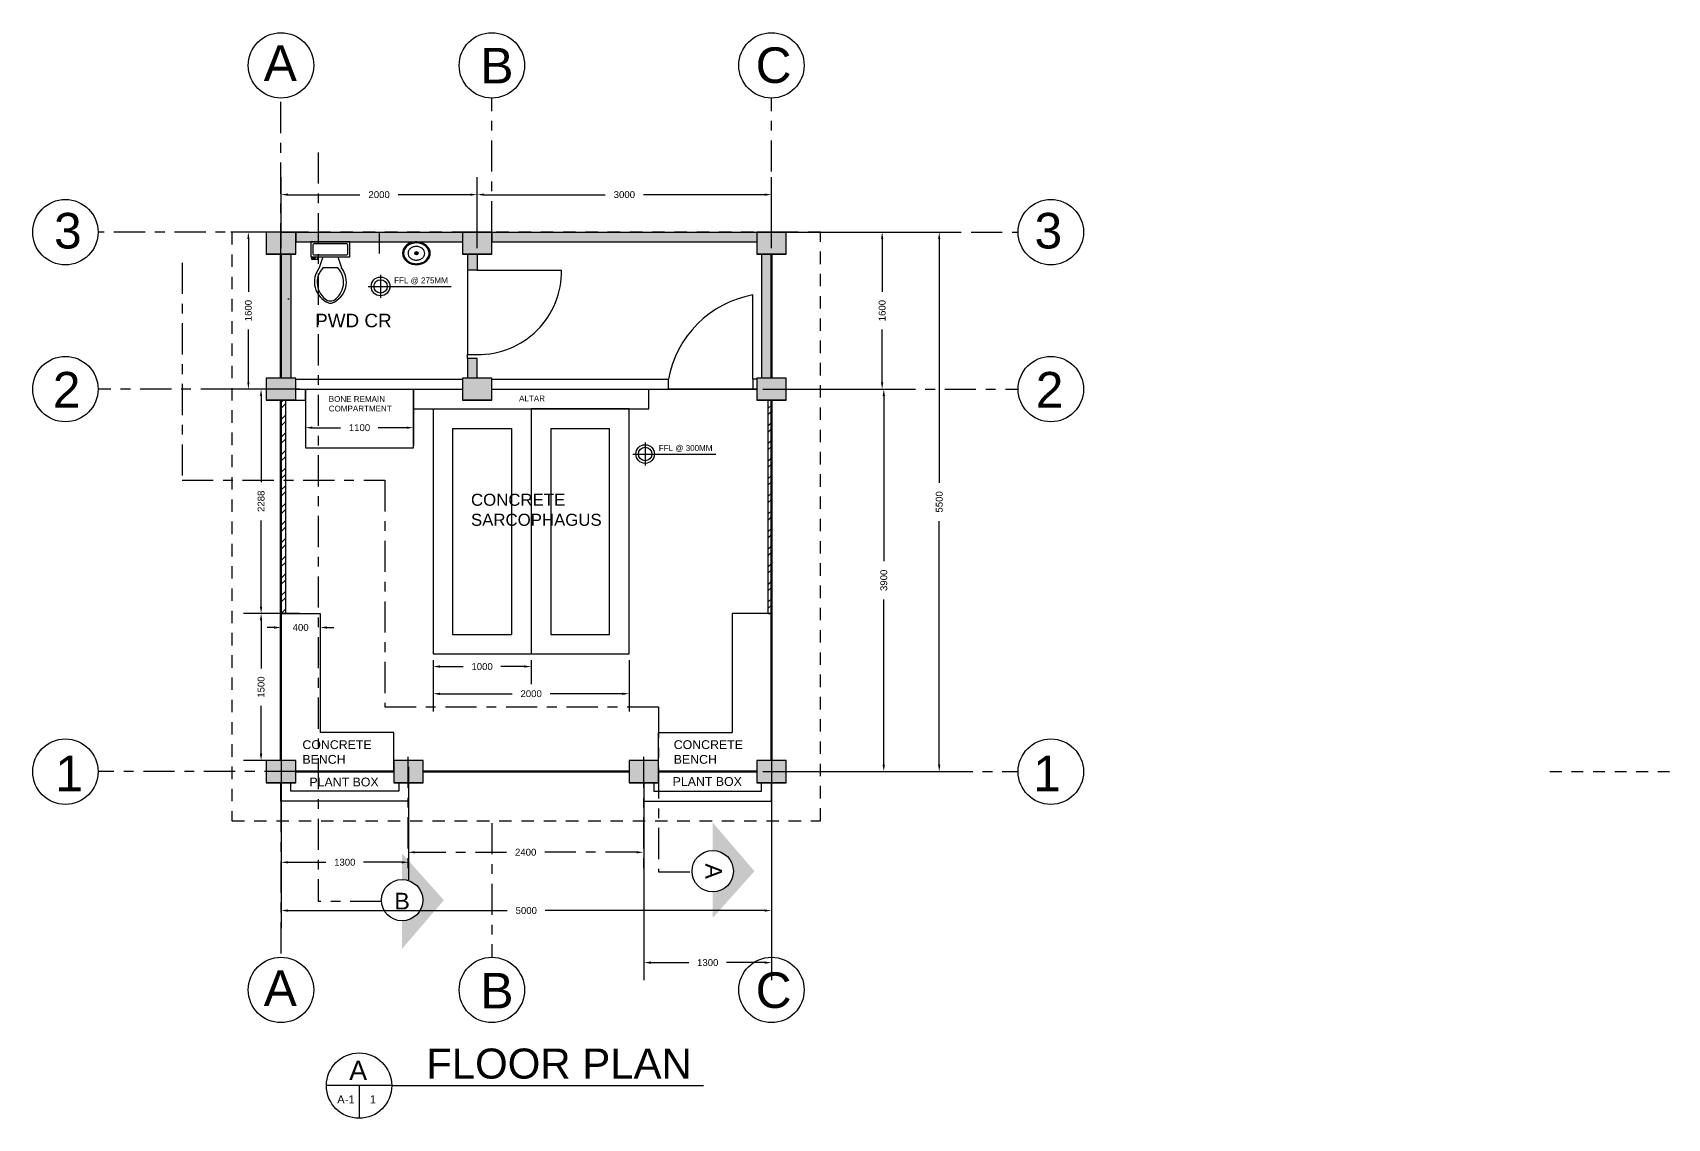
# Model space of a CAD drawing. Header units: metres. Extents: x 1997 to 2115, y 1081 to 1107.
# Drawn here: x 2069.04 to 2085.7, y 1080.81 to 1091.88 of the extents above; entities that cross this region are included whole.
import ezdxf

# ---------------------------------------------------------------- set-up
doc = ezdxf.new("R2010")
doc.units = ezdxf.units.M
for name, pattern in [('ACAD_ISO02W100', [15, 12, -3]), ('CENTER', [50.8, 31.75, -6.35, 6.35, -6.35]), ('DASHED', [19.05, 12.7, -6.35])]:
    doc.linetypes.add(name, pattern=pattern)
doc.styles.add('Annotative', font='arial.ttf')
doc.styles.get("Standard").update_dxf_attribs({"font": 'arial.ttf', "height": 20})
doc.dimstyles.get("Standard").update_dxf_attribs({"dimscale": 0, "dimtxt": 0.07, "dimasz": 0.07, "dimexe": 0.18, "dimexo": 0.0625, "dimgap": 0.09, "dimtad": 0, "dimdec": 0, "dimlfac": 1000, "dimrnd": 0.1, "dimzin": 0, "dimdsep": 46, "dimtxsty": 'Annotative', "dimcen": 0.09, "dimadec": 0, "dimazin": 0, "dimtfac": 1, "dimtdec": 0, "dimtix": 1, "dimtofl": 0, "dimtmove": 1, "dimatfit": 3, "dimfxl": 1, "dimtolj": 1, "dimtzin": 0, "dimarcsym": 0})
pattern_1 = [(45, (0, 0), (-0.089802561, 0.089802561), []), (45, (0, 0.0635), (-0.089802561, 0.089802561), [])]

# ---------------------------------------------------------------- blocks, each defined once
blk = doc.blocks.new('Toilet - top')
for p, q in [((-10, -8.5), (-8, -8.5)), ((-10, -9.5), (-10, -8.5)), ((-8, -8.5), (-8, -8)), ((-7, -8), (-7, -9.5)), ((-4, -8), (-6, -14)), ((4, -8), (6, -14)), ((9.5, -6), (9.5, -2)), ((-7, -9.5), (-10, -9.5)), ((4, -14), (-4, -14))]:
    blk.add_line(p, q)
blk.add_lwpolyline([(10.5, -8), (10.5, 0), (-10.5, 0), (-10.5, -8)], close=True)
for points in [[(-9.5, -2), (-9.5, -6)], [(8.5, -1), (-8.5, -1)], [(-8.5, -7), (8.5, -7)]]:
    blk.add_lwpolyline(points)
for centre, radius, start, end in [((-8.62, -1.88), 0.884, 81.8699, 188.1301), ((-8.62, -6.12), 0.884, 171.8699, 278.1301), ((8.62, -1.88), 0.884, 351.8699, 98.1301), ((8.62, -6.12), 0.884, 261.8699, 8.1301), ((3.52, -21.58), 12.17, 141.46911, 247.97143), ((4.2, -21.82), 11.33, 136.36773, 238.94682), ((-3.52, -21.58), 12.17, 292.02843, 38.53071), ((-4.2, -21.82), 11.33, 301.05301, 43.63209), ((0, -27.88), 4, 245.73182, 294.26817), ((0, -29), 4, 254.86053, 285.13947)]:
    blk.add_arc(centre, radius, start, end)
blk = doc.blocks.new('Sink - Oval top')
for p, q in [((-1, 0), (1, 0)), ((0, 1), (0, -1))]:
    blk.add_line(p, q)
at = {"linetype": 'Continuous'}
for points in [[(-12.2, 0.4, 0.117634), (-11.5, -3.4, 0.104469), (-8.9, -6.8, 0.090016), (-5.1, -9.1, 0.08192), (-0.3, -10, 0.08192), (4.5, -9.4, 0.090016), (8.4, -7.4, 0.104469), (11.2, -4.1, 0.117634), (12.2, -0.4, 0.117634), (11.5, 3.4, 0.104469), (8.9, 6.8, 0.090016), (5.1, 9.1, 0.08192), (0.3, 10, 0.08192), (-4.5, 9.4, 0.090016), (-8.4, 7.4, 0.104469), (-11.2, 4.1, 0.117634)], [(-11.3, 0.2, 0.118622), (-10.5, -3.3, 0.104678), (-8.1, -6.4, 0.089562), (-4.5, -8.4, 0.081185), (-0.1, -9.2, 0.081185), (4.3, -8.5, 0.089562), (7.9, -6.6, 0.104678), (10.4, -3.5, 0.118622), (11.3, -0.2, 0.118622), (10.5, 3.3, 0.104678), (8.1, 6.4, 0.089562), (4.5, 8.4, 0.081185), (0.1, 9.2, 0.081185), (-4.3, 8.5, 0.089562), (-7.9, 6.6, 0.104678), (-10.4, 3.5, 0.118622)], [(-7.4, 0.1, 0.118283), (-6.9, -2.2, 0.104607), (-5.3, -4.2, 0.089718), (-3, -5.5, 0.081436), (-0.1, -6, 0.081436), (2.8, -5.6, 0.089718), (5.2, -4.3, 0.104607), (6.9, -2.3, 0.118283), (7.4, -0.1, 0.118283), (6.9, 2.2, 0.104607), (5.3, 4.2, 0.089718), (3, 5.5, 0.081436), (0.1, 6, 0.081436), (-2.8, 5.6, 0.089718), (-5.2, 4.3, 0.104607), (-6.9, 2.3, 0.118283)]]:
    blk.add_lwpolyline(points, format="xyb", close=True, dxfattribs=at)
for radius in [1.5, 1]:
    blk.add_circle((0, 0), radius)
blk = doc.blocks.new('*D3')
at = {"color": 0, "linetype": 'Continuous', "lineweight": -2, "ltscale": 10, "transparency": 16777216}
for p, q in [((2071.568, 1089.684), (2071.568, 1090.409)), ((2073.568, 1089.684), (2073.568, 1090.409)), ((2071.638, 1090.229), (2072.373, 1090.229)), ((2073.498, 1090.229), (2072.763, 1090.229))]:
    blk.add_line(p, q, dxfattribs=at)
at = {"color": 0, "linetype": 'Continuous', "ltscale": 10, "transparency": 16777216}
for points in [[(2071.638, 1090.241), (2071.638, 1090.218), (2071.568, 1090.229)], [(2073.498, 1090.241), (2073.498, 1090.218), (2073.568, 1090.229)]]:
    blk.add_solid(points, dxfattribs=at)
at = {"layer": 'Defpoints', "color": 0, "linetype": 'Continuous', "ltscale": 10, "transparency": 16777216}
for p in [(2073.568, 1090.229), (2071.568, 1089.622), (2073.568, 1089.622)]:
    blk.add_point(p, dxfattribs=at)
at = {"color": 0, "linetype": 'Continuous', "ltscale": 10, "transparency": 16777216, "insert": (2072.568, 1090.229), "char_height": 0.07, "attachment_point": 5, "style": 'Annotative'}
blk.add_mtext('\\A1;2000', dxfattribs=at)
blk = doc.blocks.new('*D4')
at = {"color": 0, "linetype": 'Continuous', "lineweight": -2, "ltscale": 10, "transparency": 16777216}
for p, q in [((2073.568, 1089.684), (2073.568, 1090.409)), ((2076.568, 1089.684), (2076.568, 1090.409)), ((2073.638, 1090.229), (2074.873, 1090.229)), ((2076.498, 1090.229), (2075.262, 1090.229))]:
    blk.add_line(p, q, dxfattribs=at)
at = {"color": 0, "linetype": 'Continuous', "ltscale": 10, "transparency": 16777216}
for points in [[(2073.638, 1090.241), (2073.638, 1090.218), (2073.568, 1090.229)], [(2076.498, 1090.241), (2076.498, 1090.218), (2076.568, 1090.229)]]:
    blk.add_solid(points, dxfattribs=at)
at = {"layer": 'Defpoints', "color": 0, "linetype": 'Continuous', "ltscale": 10, "transparency": 16777216}
for p in [(2076.568, 1090.229), (2073.568, 1089.622), (2076.568, 1089.622)]:
    blk.add_point(p, dxfattribs=at)
at = {"color": 0, "linetype": 'Continuous', "ltscale": 10, "transparency": 16777216, "insert": (2075.068, 1090.229), "char_height": 0.07, "attachment_point": 5, "style": 'Annotative'}
blk.add_mtext('\\A1;3000', dxfattribs=at)
blk = doc.blocks.new('*D5')
at = {"color": 0, "linetype": 'Continuous', "lineweight": -2, "ltscale": 10, "transparency": 16777216}
for p, q in [((2071.818, 1088.072), (2071.818, 1087.673)), ((2072.918, 1088.072), (2072.918, 1087.673)), ((2071.888, 1087.853), (2072.176, 1087.853)), ((2072.848, 1087.853), (2072.559, 1087.853))]:
    blk.add_line(p, q, dxfattribs=at)
at = {"color": 0, "linetype": 'Continuous', "ltscale": 10, "transparency": 16777216}
for points in [[(2071.888, 1087.865), (2071.888, 1087.842), (2071.818, 1087.853)], [(2072.848, 1087.865), (2072.848, 1087.842), (2072.918, 1087.853)]]:
    blk.add_solid(points, dxfattribs=at)
at = {"layer": 'Defpoints', "color": 0, "linetype": 'Continuous', "ltscale": 10, "transparency": 16777216}
for p in [(2071.818, 1088.134), (2072.918, 1088.134), (2072.918, 1087.853)]:
    blk.add_point(p, dxfattribs=at)
at = {"color": 0, "linetype": 'Continuous', "ltscale": 10, "transparency": 16777216, "insert": (2072.368, 1087.853), "char_height": 0.07, "attachment_point": 5, "style": 'Annotative'}
blk.add_mtext('\\A1;1100', dxfattribs=at)
blk = doc.blocks.new('*D6')
at = {"color": 0, "linetype": 'Continuous', "lineweight": -2, "ltscale": 10, "transparency": 16777216}
for p, q in [((2073.118, 1085.484), (2073.118, 1085.238)), ((2074.118, 1085.484), (2074.118, 1085.238)), ((2073.188, 1085.418), (2073.426, 1085.418)), ((2074.048, 1085.418), (2073.809, 1085.418))]:
    blk.add_line(p, q, dxfattribs=at)
at = {"color": 0, "linetype": 'Continuous', "ltscale": 10, "transparency": 16777216}
for points in [[(2073.188, 1085.43), (2073.188, 1085.407), (2073.118, 1085.418)], [(2074.048, 1085.43), (2074.048, 1085.407), (2074.118, 1085.418)]]:
    blk.add_solid(points, dxfattribs=at)
at = {"layer": 'Defpoints', "color": 0, "linetype": 'Continuous', "ltscale": 10, "transparency": 16777216}
for p in [(2073.118, 1085.547), (2074.118, 1085.547), (2074.118, 1085.418)]:
    blk.add_point(p, dxfattribs=at)
at = {"color": 0, "linetype": 'Continuous', "ltscale": 10, "transparency": 16777216, "insert": (2073.618, 1085.418), "char_height": 0.07, "attachment_point": 5, "style": 'Annotative'}
blk.add_mtext('\\A1;1000', dxfattribs=at)
blk = doc.blocks.new('*D7')
at = {"color": 0, "linetype": 'Continuous', "lineweight": -2, "ltscale": 10, "transparency": 16777216}
for p, q in [((2073.118, 1085.484), (2073.118, 1084.961)), ((2075.118, 1085.484), (2075.118, 1084.961)), ((2073.188, 1085.141), (2073.923, 1085.141)), ((2075.048, 1085.141), (2074.313, 1085.141))]:
    blk.add_line(p, q, dxfattribs=at)
at = {"color": 0, "linetype": 'Continuous', "ltscale": 10, "transparency": 16777216}
for points in [[(2073.188, 1085.152), (2073.188, 1085.129), (2073.118, 1085.141)], [(2075.048, 1085.152), (2075.048, 1085.129), (2075.118, 1085.141)]]:
    blk.add_solid(points, dxfattribs=at)
at = {"layer": 'Defpoints', "color": 0, "linetype": 'Continuous', "ltscale": 10, "transparency": 16777216}
for p in [(2073.118, 1085.547), (2075.118, 1085.547), (2075.118, 1085.141)]:
    blk.add_point(p, dxfattribs=at)
at = {"color": 0, "linetype": 'Continuous', "ltscale": 10, "transparency": 16777216, "insert": (2074.118, 1085.141), "char_height": 0.07, "attachment_point": 5, "style": 'Annotative'}
blk.add_mtext('\\A1;2000', dxfattribs=at)
blk = doc.blocks.new('*D8')
at = {"color": 0, "linetype": 'Continuous', "lineweight": -2, "ltscale": 10, "transparency": 16777216}
for p, q in [((2071.498, 1085.816), (2071.428, 1085.816)), ((2071.568, 1085.897), (2071.568, 1085.636)), ((2071.968, 1085.897), (2071.968, 1085.636)), ((2072.038, 1085.816), (2072.108, 1085.816))]:
    blk.add_line(p, q, dxfattribs=at)
at = {"color": 0, "linetype": 'Continuous', "ltscale": 10, "transparency": 16777216}
for points in [[(2071.498, 1085.828), (2071.498, 1085.804), (2071.568, 1085.816)], [(2072.038, 1085.828), (2072.038, 1085.804), (2071.968, 1085.816)]]:
    blk.add_solid(points, dxfattribs=at)
at = {"layer": 'Defpoints', "color": 0, "linetype": 'Continuous', "ltscale": 10, "transparency": 16777216}
for p in [(2071.568, 1085.959), (2071.968, 1085.959), (2071.968, 1085.816)]:
    blk.add_point(p, dxfattribs=at)
at = {"color": 0, "linetype": 'Continuous', "ltscale": 10, "transparency": 16777216, "insert": (2071.768, 1085.816), "char_height": 0.07, "attachment_point": 5, "style": 'Annotative'}
blk.add_mtext('\\A1;400', dxfattribs=at)
blk = doc.blocks.new('*D9')
at = {"color": 0, "linetype": 'Continuous', "lineweight": -2, "ltscale": 10, "transparency": 16777216}
for p, q in [((2071.505, 1085.959), (2071.185, 1085.959)), ((2071.365, 1085.889), (2071.365, 1085.4)), ((2071.365, 1084.529), (2071.365, 1085.018)), ((2071.505, 1084.459), (2071.185, 1084.459))]:
    blk.add_line(p, q, dxfattribs=at)
at = {"color": 0, "linetype": 'Continuous', "ltscale": 10, "transparency": 16777216}
for points in [[(2071.353, 1085.889), (2071.376, 1085.889), (2071.365, 1085.959)], [(2071.353, 1084.529), (2071.376, 1084.529), (2071.365, 1084.459)]]:
    blk.add_solid(points, dxfattribs=at)
at = {"layer": 'Defpoints', "color": 0, "linetype": 'Continuous', "ltscale": 10, "transparency": 16777216}
for p in [(2071.568, 1085.959), (2071.365, 1084.459), (2071.568, 1084.459)]:
    blk.add_point(p, dxfattribs=at)
at = {"color": 0, "linetype": 'Continuous', "ltscale": 10, "transparency": 16777216, "insert": (2071.365, 1085.209), "char_height": 0.07, "attachment_point": 5, "rotation": 90, "style": 'Annotative'}
blk.add_mtext('\\A1;1500', dxfattribs=at)
blk = doc.blocks.new('*D10')
at = {"color": 0, "linetype": 'Continuous', "lineweight": -2, "ltscale": 10, "transparency": 16777216}
for p, q in [((2071.755, 1088.247), (2071.185, 1088.247)), ((2071.365, 1088.177), (2071.365, 1087.298)), ((2071.365, 1086.029), (2071.365, 1086.908)), ((2071.755, 1085.959), (2071.185, 1085.959))]:
    blk.add_line(p, q, dxfattribs=at)
at = {"color": 0, "linetype": 'Continuous', "ltscale": 10, "transparency": 16777216}
for points in [[(2071.353, 1088.177), (2071.376, 1088.177), (2071.365, 1088.247)], [(2071.353, 1086.029), (2071.376, 1086.029), (2071.365, 1085.959)]]:
    blk.add_solid(points, dxfattribs=at)
at = {"layer": 'Defpoints', "color": 0, "linetype": 'Continuous', "ltscale": 10, "transparency": 16777216}
for p in [(2071.818, 1088.247), (2071.365, 1085.959), (2071.818, 1085.959)]:
    blk.add_point(p, dxfattribs=at)
at = {"color": 0, "linetype": 'Continuous', "ltscale": 10, "transparency": 16777216, "insert": (2071.365, 1087.103), "char_height": 0.07, "attachment_point": 5, "rotation": 90, "style": 'Annotative'}
blk.add_mtext('\\A1;2288', dxfattribs=at)
blk = doc.blocks.new('*D11')
at = {"color": 0, "linetype": 'Continuous', "lineweight": -2, "ltscale": 10, "transparency": 16777216}
for p, q in [((2071.355, 1089.847), (2071.055, 1089.847)), ((2071.235, 1089.777), (2071.235, 1089.238)), ((2071.235, 1088.317), (2071.235, 1088.856)), ((2071.355, 1088.247), (2071.055, 1088.247))]:
    blk.add_line(p, q, dxfattribs=at)
at = {"color": 0, "linetype": 'Continuous', "ltscale": 10, "transparency": 16777216}
for points in [[(2071.224, 1089.777), (2071.247, 1089.777), (2071.235, 1089.847)], [(2071.224, 1088.317), (2071.247, 1088.317), (2071.235, 1088.247)]]:
    blk.add_solid(points, dxfattribs=at)
at = {"layer": 'Defpoints', "color": 0, "linetype": 'Continuous', "ltscale": 10, "transparency": 16777216}
for p in [(2071.418, 1089.847), (2071.235, 1088.247), (2071.418, 1088.247)]:
    blk.add_point(p, dxfattribs=at)
at = {"color": 0, "linetype": 'Continuous', "ltscale": 10, "transparency": 16777216, "insert": (2071.235, 1089.047), "char_height": 0.07, "attachment_point": 5, "rotation": 90, "style": 'Annotative'}
blk.add_mtext('\\A1;1600', dxfattribs=at)
blk = doc.blocks.new('*D12')
at = {"color": 0, "lineweight": -2, "ltscale": 0.01, "transparency": 16777216}
for p, q in [((2071.568, 1084.397), (2071.568, 1083.243)), ((2072.868, 1084.397), (2072.868, 1083.243)), ((2071.638, 1083.423), (2072.026, 1083.423)), ((2072.798, 1083.423), (2072.409, 1083.423))]:
    blk.add_line(p, q, dxfattribs=at)
at = {"color": 0, "ltscale": 0.01, "transparency": 16777216}
for points in [[(2071.638, 1083.434), (2071.638, 1083.411), (2071.568, 1083.423)], [(2072.798, 1083.434), (2072.798, 1083.411), (2072.868, 1083.423)]]:
    blk.add_solid(points, dxfattribs=at)
at = {"layer": 'Defpoints', "color": 0, "ltscale": 0.01, "transparency": 16777216}
for p in [(2071.568, 1084.459), (2072.868, 1084.459), (2072.868, 1083.423)]:
    blk.add_point(p, dxfattribs=at)
at = {"color": 0, "ltscale": 0.01, "transparency": 16777216, "insert": (2072.218, 1083.423), "char_height": 0.07, "attachment_point": 5, "style": 'Annotative'}
blk.add_mtext('\\A1;1300', dxfattribs=at)
blk = doc.blocks.new('*D13')
at = {"color": 0, "linetype": 'CENTER', "lineweight": -2, "ltscale": 0.01, "transparency": 16777216}
for p, q in [((2072.862, 1084.499), (2072.862, 1083.345)), ((2075.262, 1084.499), (2075.262, 1083.345)), ((2072.932, 1083.525), (2073.867, 1083.525)), ((2075.192, 1083.525), (2074.257, 1083.525))]:
    blk.add_line(p, q, dxfattribs=at)
at = {"color": 0, "linetype": 'CENTER', "ltscale": 0.01, "transparency": 16777216}
for points in [[(2072.932, 1083.536), (2072.932, 1083.513), (2072.862, 1083.525)], [(2075.192, 1083.536), (2075.192, 1083.513), (2075.262, 1083.525)]]:
    blk.add_solid(points, dxfattribs=at)
at = {"layer": 'Defpoints', "color": 0, "linetype": 'CENTER', "ltscale": 0.01, "transparency": 16777216}
for p in [(2072.862, 1084.561), (2075.262, 1084.561), (2075.262, 1083.525)]:
    blk.add_point(p, dxfattribs=at)
at = {"color": 0, "linetype": 'CENTER', "ltscale": 0.01, "transparency": 16777216, "insert": (2074.062, 1083.525), "char_height": 0.07, "attachment_point": 5, "style": 'Annotative'}
blk.add_mtext('\\A1;2400', dxfattribs=at)
blk = doc.blocks.new('*D14')
at = {"color": 0, "lineweight": -2, "ltscale": 0.01, "transparency": 16777216}
for p, q in [((2075.268, 1084.172), (2075.268, 1082.22)), ((2076.568, 1084.172), (2076.568, 1082.22)), ((2075.338, 1082.4), (2075.726, 1082.4)), ((2076.498, 1082.4), (2076.109, 1082.4))]:
    blk.add_line(p, q, dxfattribs=at)
at = {"color": 0, "ltscale": 0.01, "transparency": 16777216}
for points in [[(2075.338, 1082.412), (2075.338, 1082.388), (2075.268, 1082.4)], [(2076.498, 1082.412), (2076.498, 1082.388), (2076.568, 1082.4)]]:
    blk.add_solid(points, dxfattribs=at)
at = {"layer": 'Defpoints', "color": 0, "ltscale": 0.01, "transparency": 16777216}
for p in [(2075.268, 1084.234), (2076.568, 1084.234), (2076.568, 1082.4)]:
    blk.add_point(p, dxfattribs=at)
at = {"color": 0, "ltscale": 0.01, "transparency": 16777216, "insert": (2075.918, 1082.4), "char_height": 0.07, "attachment_point": 5, "style": 'Annotative'}
blk.add_mtext('\\A1;1300', dxfattribs=at)
blk = doc.blocks.new('*D15')
at = {"color": 0, "lineweight": -2, "ltscale": 0.01, "transparency": 16777216}
for p, q in [((2071.568, 1085.195), (2071.568, 1082.751)), ((2076.568, 1085.195), (2076.568, 1082.751)), ((2071.638, 1082.931), (2073.873, 1082.931)), ((2076.498, 1082.931), (2074.262, 1082.931))]:
    blk.add_line(p, q, dxfattribs=at)
at = {"color": 0, "ltscale": 0.01, "transparency": 16777216}
for points in [[(2071.638, 1082.942), (2071.638, 1082.919), (2071.568, 1082.931)], [(2076.498, 1082.942), (2076.498, 1082.919), (2076.568, 1082.931)]]:
    blk.add_solid(points, dxfattribs=at)
at = {"layer": 'Defpoints', "color": 0, "ltscale": 0.01, "transparency": 16777216}
for p in [(2071.568, 1085.257), (2076.568, 1085.257), (2076.568, 1082.931)]:
    blk.add_point(p, dxfattribs=at)
at = {"color": 0, "ltscale": 0.01, "transparency": 16777216, "insert": (2074.068, 1082.931), "char_height": 0.07, "attachment_point": 5, "style": 'Annotative'}
blk.add_mtext('\\A1;5000', dxfattribs=at)
blk = doc.blocks.new('*D16')
at = {"color": 0, "lineweight": -2, "ltscale": 0.01, "transparency": 16777216}
for p, q in [((2076.63, 1089.847), (2077.876, 1089.847)), ((2077.696, 1089.777), (2077.696, 1089.238)), ((2077.696, 1088.317), (2077.696, 1088.856)), ((2076.63, 1088.247), (2077.876, 1088.247))]:
    blk.add_line(p, q, dxfattribs=at)
at = {"color": 0, "ltscale": 0.01, "transparency": 16777216}
for points in [[(2077.684, 1089.777), (2077.708, 1089.777), (2077.696, 1089.847)], [(2077.684, 1088.317), (2077.708, 1088.317), (2077.696, 1088.247)]]:
    blk.add_solid(points, dxfattribs=at)
at = {"layer": 'Defpoints', "color": 0, "ltscale": 0.01, "transparency": 16777216}
for p in [(2076.568, 1089.847), (2076.568, 1088.247), (2077.696, 1088.247)]:
    blk.add_point(p, dxfattribs=at)
at = {"color": 0, "ltscale": 0.01, "transparency": 16777216, "insert": (2077.696, 1089.047), "char_height": 0.07, "attachment_point": 5, "rotation": 90, "style": 'Annotative'}
blk.add_mtext('\\A1;1600', dxfattribs=at)
blk = doc.blocks.new('*D17')
at = {"color": 0, "lineweight": -2, "ltscale": 0.01, "transparency": 16777216}
for p, q in [((2076.48, 1088.247), (2077.893, 1088.247)), ((2077.713, 1088.177), (2077.713, 1086.491)), ((2077.713, 1084.417), (2077.713, 1086.102)), ((2076.48, 1084.347), (2077.893, 1084.347))]:
    blk.add_line(p, q, dxfattribs=at)
at = {"color": 0, "ltscale": 0.01, "transparency": 16777216}
for points in [[(2077.701, 1088.177), (2077.724, 1088.177), (2077.713, 1088.247)], [(2077.701, 1084.417), (2077.724, 1084.417), (2077.713, 1084.347)]]:
    blk.add_solid(points, dxfattribs=at)
at = {"layer": 'Defpoints', "color": 0, "ltscale": 0.01, "transparency": 16777216}
for p in [(2076.418, 1088.247), (2076.418, 1084.347), (2077.713, 1084.347)]:
    blk.add_point(p, dxfattribs=at)
at = {"color": 0, "ltscale": 0.01, "transparency": 16777216, "insert": (2077.713, 1086.297), "char_height": 0.07, "attachment_point": 5, "rotation": 90, "style": 'Annotative'}
blk.add_mtext('\\A1;3900', dxfattribs=at)
blk = doc.blocks.new('*D18')
at = {"color": 0, "lineweight": -2, "ltscale": 0.01, "transparency": 16777216}
for p, q in [((2076.48, 1089.847), (2078.458, 1089.847)), ((2078.278, 1089.777), (2078.278, 1087.291)), ((2078.278, 1084.417), (2078.278, 1086.902)), ((2076.48, 1084.347), (2078.458, 1084.347))]:
    blk.add_line(p, q, dxfattribs=at)
at = {"color": 0, "ltscale": 0.01, "transparency": 16777216}
for points in [[(2078.266, 1089.777), (2078.289, 1089.777), (2078.278, 1089.847)], [(2078.266, 1084.417), (2078.289, 1084.417), (2078.278, 1084.347)]]:
    blk.add_solid(points, dxfattribs=at)
at = {"layer": 'Defpoints', "color": 0, "ltscale": 0.01, "transparency": 16777216}
for p in [(2076.418, 1089.847), (2076.418, 1084.347), (2078.278, 1084.347)]:
    blk.add_point(p, dxfattribs=at)
at = {"color": 0, "ltscale": 0.01, "transparency": 16777216, "insert": (2078.278, 1087.097), "char_height": 0.07, "attachment_point": 5, "rotation": 90, "style": 'Annotative'}
blk.add_mtext('\\A1;5500', dxfattribs=at)

msp = doc.modelspace()

# ---------------------------------------------------------------- hatches: boundary and pattern name
at = {"linetype": 'Continuous', "ltscale": 10}
h = msp.add_hatch(color=256, dxfattribs=at)
h.dxf.hatch_style = 1
h.paths.add_polyline_path([(2071.7176, 1089.8467), (2071.4176, 1089.8467), (2071.4176, 1089.6217), (2071.5676, 1089.6217), (2071.6676, 1089.6225), (2071.6676, 1089.6217), (2071.7176, 1089.6217)])
h.paths.add_polyline_path([(2073.7176, 1089.8467), (2073.5676, 1089.8467), (2073.4176, 1089.8467), (2073.4176, 1089.6217), (2073.7176, 1089.6217)])
h.paths.add_polyline_path([(2076.7176, 1089.8467), (2076.4176, 1089.8467), (2076.4176, 1089.6217), (2076.7176, 1089.6217)])
h.paths.add_polyline_path([(2076.7176, 1088.3592), (2076.4176, 1088.3592), (2076.4176, 1088.1342), (2076.7176, 1088.1342)])
h.paths.add_polyline_path([(2073.7176, 1088.3592), (2073.4176, 1088.3592), (2073.4176, 1088.1342), (2073.7176, 1088.1342)])
h.paths.add_polyline_path([(2071.7176, 1088.3592), (2071.4176, 1088.3592), (2071.4176, 1088.1342), (2071.7176, 1088.1342)])
h.paths.add_polyline_path([(2071.7176, 1084.4592), (2071.4176, 1084.4592), (2071.4176, 1084.2342), (2071.7176, 1084.2342)])
h.paths.add_polyline_path([(2073.0176, 1084.4592), (2072.7176, 1084.4592), (2072.7176, 1084.3467), (2072.7176, 1084.2342), (2073.0176, 1084.2342)])
h.paths.add_polyline_path([(2075.4176, 1084.4592), (2075.1176, 1084.4592), (2075.1176, 1084.2342), (2075.4176, 1084.2342)])
h.paths.add_polyline_path([(2076.7176, 1084.4592), (2076.4176, 1084.4592), (2076.4176, 1084.2342), (2076.7176, 1084.2342)])
at = {"linetype": 'Continuous', "ltscale": 10, "true_color": 0xffffff}
h = msp.add_hatch(dxfattribs=at)
h.set_pattern_fill('AR-CONC', scale=0.00076)
h.paths.add_polyline_path([(2073.4176, 1089.8467), (2071.7176, 1089.8467), (2071.7176, 1089.7467), (2073.4176, 1089.7467)])
h.paths.add_polyline_path([(2076.4176, 1089.8467), (2073.7176, 1089.8467), (2073.7176, 1089.7467), (2076.4176, 1089.7467)])
at = {"linetype": 'Continuous', "ltscale": 10, "true_color": 0x000000}
h = msp.add_hatch(dxfattribs=at)
h.set_pattern_fill('AR-CONC', color=18, scale=0.008)
h.paths.add_polyline_path([(2071.6676, 1089.6217), (2071.5676, 1089.6217), (2071.5676, 1088.3592), (2071.6676, 1088.3592)])
at = {"linetype": 'Continuous', "ltscale": 10, "true_color": 0xffffff}
h = msp.add_hatch(dxfattribs=at)
h.set_pattern_fill('AR-CONC', scale=0.00076)
h.paths.add_polyline_path([(2071.6676, 1089.6217), (2071.5676, 1089.6217), (2071.5676, 1088.3592), (2071.6676, 1088.3592)])
h.paths.add_polyline_path([(2073.5676, 1089.6217), (2073.4676, 1089.6217), (2073.4676, 1089.4592), (2073.5676, 1089.4592)])
h.paths.add_polyline_path([(2073.5676, 1088.5592), (2073.4676, 1088.5592), (2073.4676, 1088.3592), (2073.5676, 1088.3592)])
h.paths.add_polyline_path([(2076.5676, 1089.6217), (2076.4676, 1089.6217), (2076.4676, 1088.3592), (2076.5676, 1088.3592)])
h = msp.add_hatch(dxfattribs=at)
h.set_pattern_fill('STEEL', scale=0.04)
h.set_pattern_definition(pattern_1)
h.paths.add_polyline_path([(2071.6136, 1088.1342), (2071.5676, 1088.1342), (2071.5676, 1085.9592), (2071.6136, 1085.9592)])
h = msp.add_hatch(dxfattribs=at)
h.set_pattern_fill('STEEL', scale=0.04)
h.set_pattern_definition(pattern_1)
h.paths.add_polyline_path([(2076.5676, 1088.1342), (2076.5319, 1088.1342), (2076.5319, 1085.9592), (2076.5676, 1085.9592)])
at = {"linetype": 'CENTER', "ltscale": 0.01}
h = msp.add_hatch(color=256, dxfattribs=at)
h.dxf.hatch_style = 1
h.paths.add_polyline_path([(2076.3941, 1083.332), (2076.0693, 1083.7105), (2076.0693, 1083.5172, -0.5943125), (2076.0693, 1083.1468), (2076.0693, 1082.9684)])
h.paths.add_polyline_path([(2076.0693, 1083.5172), (2076.0693, 1083.7105), (2075.9686, 1083.828), (2075.9686, 1083.5429, -0.1252342)])
h.paths.add_polyline_path([(2076.0693, 1082.9684), (2076.0693, 1083.1468, -0.1252342), (2075.9686, 1083.1212), (2075.9686, 1082.8556)])
h = msp.add_hatch(color=256, dxfattribs=at)
h.dxf.hatch_style = 1
h.paths.add_polyline_path([(2073.2279, 1083.0367), (2072.9031, 1082.6582), (2072.9031, 1082.8515, 0.5943125), (2072.9031, 1083.2219), (2072.9031, 1083.4003)])
h.paths.add_polyline_path([(2072.9031, 1082.8515), (2072.9031, 1082.6582), (2072.8023, 1082.5408), (2072.8023, 1082.8259, 0.1252342)])
h.paths.add_polyline_path([(2072.9031, 1083.4003), (2072.9031, 1083.2219, 0.1252342), (2072.8023, 1083.2476), (2072.8023, 1083.5131)])

# ---------------------------------------------------------------- linework, layer by layer
for p, q in [((2071.5676, 1089.6217), (2071.5676, 1091.2138)), ((2073.7176, 1089.8467), (2073.7176, 1091.2138)), ((2076.5676, 1089.8467), (2076.5676, 1091.2138)), ((2071.9455, 1090.6591), (2071.9455, 1083.0238)), ((2071.4176, 1089.8467), (2069.7031, 1089.8467)), ((2077.3676, 1089.8467), (2079.0821, 1089.8467)), ((2070.5591, 1089.5351), (2070.5591, 1087.3181)), ((2071.0676, 1088.2467), (2069.7031, 1088.2467)), ((2077.7176, 1088.2467), (2079.0821, 1088.2467)), ((2070.5591, 1087.3181), (2072.6266, 1087.3181)), ((2072.6266, 1087.3181), (2072.6266, 1085.0078)), ((2072.6266, 1085.0078), (2075.4176, 1085.0078)), ((2075.4176, 1085.0078), (2075.4176, 1083.3266)), ((2071.7176, 1084.3467), (2069.7031, 1084.3467)), ((2077.0676, 1084.3467), (2079.0821, 1084.3467)), ((2071.5676, 1084.0467), (2071.5676, 1082.4546)), ((2073.7176, 1083.8217), (2073.7176, 1082.4546)), ((2076.5676, 1083.8217), (2076.5676, 1082.4546)), ((2075.4176, 1083.3266), (2075.7348, 1083.3266)), ((2072.5919, 1083.0238), (2071.9455, 1083.0238))]:
    msp.add_line(p, q, dxfattribs=at)
at = {"linetype": 'DASHED', "ltscale": 0.01, "transparency": 33554687}
for p, q in [((2071.0676, 1089.8467), (2071.0676, 1083.8467)), ((2077.0676, 1089.8467), (2071.0676, 1089.8467)), ((2077.0676, 1083.8467), (2077.0676, 1089.8467)), ((2071.0676, 1083.8467), (2077.0676, 1083.8467))]:
    msp.add_line(p, q, dxfattribs=at)
at = {"linetype": 'Continuous', "ltscale": 10}
for p, q in [((2071.4176, 1089.8467), (2071.4176, 1089.6217)), ((2071.7176, 1089.8467), (2071.4176, 1089.8467)), ((2071.5676, 1089.8467), (2073.5676, 1089.8467)), ((2071.5676, 1089.8467), (2072.5676, 1089.8467)), ((2071.7176, 1089.6217), (2071.7176, 1089.8467)), ((2071.7176, 1089.8467), (2071.7176, 1089.7467)), ((2072.5676, 1089.8467), (2072.5676, 1089.6291)), ((2073.4176, 1089.8467), (2073.4176, 1089.6217)), ((2073.7176, 1089.8467), (2073.4176, 1089.8467)), ((2073.5676, 1089.8467), (2076.5676, 1089.8467)), ((2073.7176, 1089.6217), (2073.7176, 1089.8467)), ((2073.7176, 1089.8467), (2073.7176, 1089.7467)), ((2076.4176, 1089.8467), (2076.4176, 1089.6217)), ((2076.7176, 1089.8467), (2076.4176, 1089.8467)), ((2076.7176, 1089.6217), (2076.7176, 1089.8467)), ((2071.4176, 1089.6217), (2071.7176, 1089.6217)), ((2071.7176, 1089.6217), (2071.4176, 1089.6217)), ((2071.5676, 1089.6217), (2071.6676, 1089.6225)), ((2071.5676, 1089.6217), (2071.5676, 1088.3592)), ((2071.6676, 1089.6225), (2071.6676, 1088.3592)), ((2071.7176, 1089.7467), (2073.4176, 1089.7467)), ((2073.4176, 1089.6217), (2073.7176, 1089.6217)), ((2073.7176, 1089.6217), (2073.4176, 1089.6217)), ((2073.5676, 1089.6217), (2073.4676, 1089.6217)), ((2073.4676, 1089.6217), (2073.4676, 1089.4592)), ((2073.5676, 1089.6217), (2073.5676, 1089.4592)), ((2073.7176, 1089.7467), (2076.4176, 1089.7467)), ((2076.4176, 1089.6217), (2076.7176, 1089.6217)), ((2076.7176, 1089.6217), (2076.4176, 1089.6217)), ((2076.5676, 1089.6217), (2076.4676, 1089.6217)), ((2076.4676, 1089.6217), (2076.4676, 1088.3592)), ((2073.5676, 1089.4592), (2073.4676, 1089.4592)), ((2073.4676, 1089.4592), (2073.4676, 1088.5992)), ((2073.5676, 1089.4592), (2074.4276, 1089.4592)), ((2076.3776, 1088.3467), (2076.3776, 1089.2067)), ((2073.4676, 1088.5592), (2073.4676, 1088.5992)), ((2073.4676, 1088.5992), (2073.5676, 1088.5992)), ((2073.5676, 1088.5592), (2073.4676, 1088.5592)), ((2073.4676, 1088.5592), (2073.4676, 1088.3592)), ((2073.5676, 1088.3592), (2073.5676, 1088.5592)), ((2071.4176, 1088.3592), (2071.4176, 1088.1342)), ((2071.7176, 1088.3592), (2071.4176, 1088.3592)), ((2071.7176, 1088.1342), (2071.7176, 1088.3592)), ((2071.7176, 1088.2467), (2071.7176, 1088.3467)), ((2071.7176, 1088.3467), (2073.4176, 1088.3467)), ((2073.4176, 1088.3592), (2073.4176, 1088.1342)), ((2073.7176, 1088.3592), (2073.4176, 1088.3592)), ((2073.7176, 1088.1342), (2073.7176, 1088.3592)), ((2073.7176, 1088.2467), (2073.7176, 1088.3467)), ((2073.7176, 1088.3467), (2075.5176, 1088.3467)), ((2075.5176, 1088.2467), (2075.5176, 1088.3467)), ((2076.4176, 1088.3467), (2076.3776, 1088.3467)), ((2076.3776, 1088.3467), (2076.3776, 1088.2467)), ((2076.4176, 1088.3592), (2076.4176, 1088.1342)), ((2076.7176, 1088.3592), (2076.4176, 1088.3592)), ((2076.7176, 1088.1342), (2076.7176, 1088.3592)), ((2071.4176, 1088.1342), (2071.7176, 1088.1342)), ((2071.7176, 1088.1342), (2071.4176, 1088.1342)), ((2071.5676, 1088.1342), (2071.8176, 1088.1342)), ((2071.5676, 1088.1342), (2071.6136, 1088.1342)), ((2071.6136, 1088.1342), (2071.6136, 1085.9592)), ((2071.7176, 1088.2467), (2072.1807, 1088.2467)), ((2071.8176, 1088.1342), (2071.8176, 1088.2467)), ((2071.8176, 1088.2467), (2071.8176, 1087.6467)), ((2072.1807, 1088.2467), (2073.4176, 1088.2467)), ((2072.9176, 1087.6467), (2072.9176, 1088.2467)), ((2072.9176, 1088.2467), (2072.9176, 1088.0467)), ((2073.4176, 1088.1342), (2073.7176, 1088.1342)), ((2073.7176, 1088.1342), (2073.4176, 1088.1342)), ((2073.7176, 1088.2467), (2076.4176, 1088.2467)), ((2075.3176, 1088.0467), (2075.3176, 1088.2467)), ((2076.4176, 1088.2467), (2075.5176, 1088.2467)), ((2076.4176, 1088.1342), (2076.7176, 1088.1342)), ((2076.7176, 1088.1342), (2076.4176, 1088.1342)), ((2076.5676, 1088.1342), (2076.5319, 1088.1342)), ((2076.5319, 1088.1342), (2076.5319, 1085.9592)), ((2076.5676, 1088.1342), (2076.5319, 1088.1342)), ((2072.9176, 1088.0467), (2075.3176, 1088.0467)), ((2072.9176, 1088.0467), (2073.1176, 1088.0467)), ((2073.1176, 1088.0467), (2073.1176, 1085.5467)), ((2075.1176, 1088.0467), (2074.1176, 1088.0467)), ((2074.1176, 1088.0467), (2074.1176, 1085.5467)), ((2075.1176, 1085.5467), (2075.1176, 1088.0467)), ((2073.3176, 1087.8467), (2073.3176, 1085.7467)), ((2073.3176, 1087.8467), (2073.9176, 1087.8467)), ((2073.9176, 1087.8467), (2073.9176, 1085.7467)), ((2074.3176, 1087.8467), (2074.3176, 1085.7467)), ((2074.3176, 1087.8467), (2074.9176, 1087.8467)), ((2074.9176, 1085.7467), (2074.9176, 1087.8467)), ((2071.8176, 1087.6467), (2072.9176, 1087.6467)), ((2071.5676, 1084.4592), (2071.5676, 1085.9592)), ((2071.5676, 1085.9592), (2071.9676, 1085.9592)), ((2071.6136, 1085.9592), (2071.5676, 1085.9592)), ((2071.9676, 1085.9592), (2071.9676, 1084.7467)), ((2076.5676, 1085.9592), (2076.1676, 1085.9592)), ((2076.1676, 1085.9592), (2076.1676, 1084.7467)), ((2076.5319, 1085.9592), (2076.5676, 1085.9592)), ((2076.5676, 1084.4592), (2076.5676, 1085.9592)), ((2073.3176, 1085.7467), (2073.9176, 1085.7467)), ((2074.3176, 1085.7467), (2074.9176, 1085.7467)), ((2073.1176, 1085.5467), (2075.1176, 1085.5467)), ((2072.7176, 1084.7467), (2071.9676, 1084.7467)), ((2072.7176, 1084.3467), (2072.7176, 1084.7467)), ((2075.4176, 1084.3467), (2075.4176, 1084.7467)), ((2075.4176, 1084.7467), (2076.1676, 1084.7467)), ((2071.4176, 1084.4592), (2071.4176, 1084.2342)), ((2071.7176, 1084.4592), (2071.4176, 1084.4592)), ((2071.7176, 1084.2342), (2071.7176, 1084.4592)), ((2072.7176, 1084.4592), (2072.7176, 1084.2342)), ((2073.0176, 1084.4592), (2072.7176, 1084.4592)), ((2073.0176, 1084.2342), (2073.0176, 1084.4592)), ((2075.1176, 1084.4592), (2075.1176, 1084.2342)), ((2075.4176, 1084.4592), (2075.1176, 1084.4592)), ((2075.4176, 1084.2342), (2075.4176, 1084.4592)), ((2076.4176, 1084.4592), (2076.4176, 1084.2342)), ((2076.7176, 1084.4592), (2076.4176, 1084.4592)), ((2076.7176, 1084.2342), (2076.7176, 1084.4592)), ((2071.7176, 1084.3467), (2072.7176, 1084.3467)), ((2071.4176, 1084.2342), (2071.7176, 1084.2342)), ((2071.7176, 1084.2342), (2071.4176, 1084.2342)), ((2071.5676, 1084.0467), (2071.5676, 1084.2342)), ((2071.5676, 1084.2342), (2071.6676, 1084.2342)), ((2071.6676, 1084.1467), (2071.6676, 1084.2342)), ((2072.7676, 1084.1467), (2071.6676, 1084.1467)), ((2072.7176, 1084.2342), (2073.0176, 1084.2342)), ((2073.0176, 1084.2342), (2072.7176, 1084.2342)), ((2072.7676, 1084.2342), (2072.7676, 1084.1467)), ((2072.8676, 1084.2342), (2072.8676, 1084.0467)), ((2075.1176, 1084.2342), (2075.4176, 1084.2342)), ((2075.4176, 1084.2342), (2075.1176, 1084.2342)), ((2075.2676, 1084.2342), (2075.2676, 1084.0467)), ((2075.3676, 1084.2342), (2075.3676, 1084.1467)), ((2075.3676, 1084.1467), (2076.4676, 1084.1467)), ((2076.4176, 1084.2342), (2076.7176, 1084.2342)), ((2076.7176, 1084.2342), (2076.4176, 1084.2342)), ((2076.4676, 1084.1467), (2076.4676, 1084.2342)), ((2076.5676, 1084.0467), (2076.5676, 1084.2342)), ((2072.8676, 1084.0467), (2071.5676, 1084.0467)), ((2075.2676, 1084.0467), (2076.5676, 1084.0467))]:
    msp.add_line(p, q, dxfattribs=at)
at = {"lineweight": 50, "ltscale": 0.01, "transparency": 33554687}
for p, q in [((2071.5676, 1089.6217), (2071.5676, 1088.3592)), ((2076.5676, 1088.3592), (2076.5676, 1089.6217)), ((2071.5676, 1088.1342), (2071.5676, 1084.4592)), ((2076.5676, 1084.4592), (2076.5676, 1088.1342)), ((2071.7176, 1084.3467), (2072.7176, 1084.3467)), ((2073.0176, 1084.3467), (2075.1176, 1084.3467)), ((2075.4176, 1084.3467), (2076.4176, 1084.3467))]:
    msp.add_line(p, q, dxfattribs=at)
at = {"ltscale": 0.01}
for p, q in [((2072.4554, 1089.2938), (2073.3038, 1089.2938)), ((2072.5823, 1089.4102), (2072.5823, 1089.1778)), ((2075.2802, 1087.7014), (2075.2802, 1087.469)), ((2075.1532, 1087.585), (2076.0017, 1087.585)), ((2072.6972, 1081.146), (2072.0307, 1081.146)), ((2072.3639, 1081.146), (2072.3639, 1080.8127)), ((2072.6972, 1081.146), (2075.874, 1081.146))]:
    msp.add_line(p, q, dxfattribs=at)
at = {"linetype": 'ACAD_ISO02W100', "ltscale": 0.01}
msp.add_line((2084.5033, 1084.3467), (2095.6605, 1084.3467), dxfattribs=at)
at = {"ltscale": 0.01}
for centre, radius in [((2071.5676, 1091.547), 0.3333), ((2073.7176, 1091.547), 0.3333), ((2076.5676, 1091.547), 0.3333), ((2069.3698, 1089.8467), 0.3333), ((2079.4154, 1089.8467), 0.3333), ((2072.5823, 1089.2938), 0.0953), ((2072.5823, 1089.2938), 0.0684), ((2069.3698, 1088.2467), 0.3333), ((2079.4154, 1088.2467), 0.3333), ((2075.2802, 1087.585), 0.0953), ((2075.2802, 1087.585), 0.0684), ((2069.3698, 1084.3467), 0.3333), ((2079.4154, 1084.3467), 0.3333), ((2075.9686, 1083.332), 0.2109), ((2072.8023, 1083.0367), 0.2109), ((2071.5676, 1082.1214), 0.3333), ((2073.7176, 1082.1214), 0.3333), ((2076.5676, 1082.1214), 0.3333), ((2072.3639, 1081.146), 0.3333)]:
    msp.add_circle(centre, radius, dxfattribs=at)
at = {"linetype": 'Continuous', "ltscale": 10}
for centre, radius, start, end in [((2073.579, 1089.4478), 0.8487, 269.22921, 0.77079), ((2076.5693, 1088.155), 1.069, 100.32935, 169.67065)]:
    msp.add_arc(centre, radius, start, end, dxfattribs=at)

# ---------------------------------------------------------------- block references
for name, p, xscale, yscale, zscale in [('Toilet - top', (2072.0714, 1089.7467), 0.01887432692338128, 0.01887432692338128, 0.01887432692338128), ('Sink - Oval top', (2072.9478, 1089.6313), 0.01152741381196371, 0.01152741381196371, 0.01152741381196371)]:
    msp.add_blockref(name, p, dxfattribs=dict(at, xscale=xscale, yscale=yscale, zscale=zscale))

# ---------------------------------------------------------------- texts
for s, width, gutter_width, heights, insert, char_height, attachment_point in [('A', 2.448751, 1.813, [0.6153], (2071.3919, 1091.751), 0.3626, 1), ('B', 2.448751, 1.813, [0.6153], (2073.6005, 1091.7259), 0.3626, 1), ('C', 2.448751, 1.813, [0.6153], (2076.4066, 1091.7307), 0.3626, 1), ('3', 2.448751, 1.813, [0.6153], (2069.2543, 1090.043), 0.3626, 1), ('3', 2.448751, 1.813, [0.6153], (2079.5309, 1090.043), 0.3626, 3), ('FFL @ 275MM', 0.909133, 0.2933, [0.3067], (2072.721, 1089.3848), 0.058666, 1), ('PWD CR', 0.929792, 0.6884, [0.2336], (2071.9159, 1089.0148), 0.13768, 1), ('2', 2.448751, 1.813, [0.6153], (2069.2418, 1088.4218), 0.3626, 1), ('2', 2.448751, 1.813, [0.6153], (2079.5434, 1088.4218), 0.3626, 3), ('BONE REMAIN COMPARTMENT', 0.909133, 0.2933, [0.3067], (2072.0546, 1088.1754), 0.058666, 1), ('ALTAR', 0.909133, 0.2933, [0.3067], (2073.9947, 1088.1812), 0.05867, 1), ('FFL @ 300MM', 0.909133, 0.2933, [0.3067], (2075.4188, 1087.676), 0.058666, 1), ('CONCRETE SARCOPHAGUS', 1.465974, 0.6129, [0.4738], (2073.5046, 1087.1801), 0.122581, 1), ('CONCRETE BENCH', 0.909133, 0.2933, [0.3067], (2071.7863, 1084.667), 0.09, 1), ('CONCRETE BENCH', 0.909133, 0.2933, [0.3067], (2075.5716, 1084.6671), 0.09, 1), ('1', 2.448751, 1.813, [0.6153], (2069.2676, 1084.5095), 0.3626, 1), ('1', 2.448751, 1.813, [0.6153], (2079.5176, 1084.5095), 0.3626, 3), ('PLANT BOX', 0.909133, 0.2933, [0.3067], (2071.8576, 1084.2864), 0.09, 1), ('PLANT BOX', 0.909133, 0.2933, [0.3067], (2075.5603, 1084.2913), 0.09, 1), ('B', 1.149321, 0.851, [0.2888], (2072.7228, 1082.9418), 0.1702, 7), ('A', 2.448751, 1.813, [0.6153], (2071.3919, 1082.3206), 0.3626, 1), ('B', 2.448751, 1.813, [0.6153], (2073.6005, 1082.2956), 0.3626, 1), ('C', 2.448751, 1.813, [0.6153], (2076.4066, 1082.3004), 0.3626, 1), ('FLOOR PLAN', 12.775295, 1.5302, [1.1828], (2073.0475, 1081.5239), 0.30603, 1), ('A', 1.325982, 0.9818, [0.3332], (2072.2629, 1081.3993), 0.1964, 1), ('A-1', 0.550971, 0.4079, [0.1384], (2072.1409, 1081.0459), 0.08159, 1), ('1', 0.550971, 0.4079, [0.1384], (2072.4729, 1081.0459), 0.0816, 1)]:
    msp.add_mtext_dynamic_manual_height_columns(s, width=width, gutter_width=gutter_width, heights=heights, dxfattribs=dict(at, insert=insert, char_height=char_height, attachment_point=attachment_point))
at = {"linetype": 'Continuous', "ltscale": 10, "insert": (2076.0635, 1083.4115), "char_height": 0.1702, "attachment_point": 1, "rotation": 270}
msp.add_mtext_dynamic_manual_height_columns('A', width=1.149321, gutter_width=0.851, heights=[0.2888], dxfattribs=at)

# ---------------------------------------------------------------- dimensions: what is measured, and where the dimension line sits
at = {"linetype": 'Continuous', "ltscale": 10}
for base, p1, p2, picture, middle in [((2073.5676, 1090.2293), (2071.5676, 1089.6217), (2073.5676, 1089.6217), '*D3', (2072.5676, 1090.2293)), ((2076.5676, 1090.2293), (2073.5676, 1089.6217), (2076.5676, 1089.6217), '*D4', (2075.0676, 1090.2293)), ((2072.9176, 1087.8532), (2071.8176, 1088.1342), (2072.9176, 1088.1342), '*D5', (2072.3676, 1087.8532)), ((2071.9676, 1085.8161), (2071.5676, 1085.9592), (2071.9676, 1085.9592), '*D8', (2071.7676, 1085.8161)), ((2074.1176, 1085.4184), (2073.1176, 1085.5467), (2074.1176, 1085.5467), '*D6', (2073.6176, 1085.4184)), ((2075.1176, 1085.1408), (2073.1176, 1085.5467), (2075.1176, 1085.5467), '*D7', (2074.1176, 1085.1408))]:
    dim = msp.add_linear_dim(base=base, p1=p1, p2=p2, dimstyle='Standard', override={"dimscale": 1}, dxfattribs=at)
    dim.commit()
    dim.dimension.update_dxf_attribs({"geometry": picture, "text_midpoint": middle})
for base, p1, p2, picture, middle in [((2071.2355, 1088.2467), (2071.4176, 1089.8467), (2071.4176, 1088.2467), '*D11', (2071.2355, 1089.0467)), ((2071.3645610548, 1085.9592145693), (2071.8175998978, 1088.2467145693), (2071.8175998978, 1085.9592145693), '*D10', (2071.3645610548, 1087.1029645693)), ((2071.3646, 1084.4592), (2071.5676, 1085.9592), (2071.5676, 1084.4592), '*D9', (2071.3646, 1085.2092))]:
    dim = msp.add_linear_dim(base=base, p1=p1, p2=p2, angle=90, dimstyle='Standard', override={"dimscale": 1}, dxfattribs=at)
    dim.commit()
    dim.dimension.update_dxf_attribs({"geometry": picture, "text_midpoint": middle})
at = {"ltscale": 0.01}
for base, p1, p2, picture, middle in [((2078.2777, 1084.3467), (2076.4176, 1089.8467), (2076.4176, 1084.3467), '*D18', (2078.2777, 1087.0967)), ((2077.6962, 1088.2467), (2076.5676, 1089.8467), (2076.5676, 1088.2467), '*D16', (2077.6962, 1089.0467)), ((2077.7128, 1084.3467), (2076.4176, 1088.2467), (2076.4176, 1084.3467), '*D17', (2077.7128, 1086.2967))]:
    dim = msp.add_linear_dim(base=base, p1=p1, p2=p2, angle=90, dimstyle='Standard', override={"dimscale": 1}, dxfattribs=at)
    dim.commit()
    dim.dimension.update_dxf_attribs({"geometry": picture, "text_midpoint": middle})
for base, p1, p2, picture, middle in [((2076.5676, 1082.9305), (2071.5676, 1085.2571), (2076.5676, 1085.2571), '*D15', (2074.0676, 1082.9305)), ((2072.8676, 1083.4228), (2071.5676, 1084.4592), (2072.8676, 1084.4592), '*D12', (2072.2176, 1083.4228)), ((2076.5676, 1082.3998), (2075.2676, 1084.2342), (2076.5676, 1084.2342), '*D14', (2075.9176, 1082.3998))]:
    dim = msp.add_linear_dim(base=base, p1=p1, p2=p2, dimstyle='Standard', override={"dimscale": 1}, dxfattribs=at)
    dim.commit()
    dim.dimension.update_dxf_attribs({"geometry": picture, "text_midpoint": middle})
at = {"linetype": 'CENTER', "ltscale": 0.01}
dim = msp.add_linear_dim(base=(2075.2624, 1083.5247), p1=(2072.8624, 1084.5611), p2=(2075.2624, 1084.5611), dimstyle='Standard', override={"dimscale": 1}, dxfattribs=at)
dim.commit()
dim.dimension.update_dxf_attribs({"geometry": '*D13', "text_midpoint": (2074.0624, 1083.5247)})

doc.saveas('drawing.dxf')
